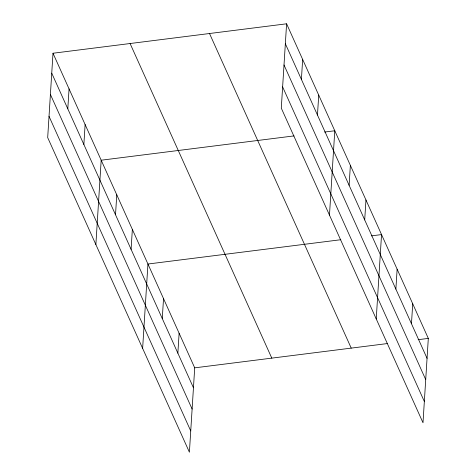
<?xml version="1.0" encoding="UTF-8"?>
<svg xmlns="http://www.w3.org/2000/svg" width="476" height="476" viewBox="0 0 476 476"><rect width="100%" height="100%" fill="white"/><g stroke="black" fill="none" stroke-linecap="round" stroke-linejoin="round"><path stroke-width="0.71" d="M52.997 53.241L47.689 137.6L189.4 452.2L194.708 367.847L52.997 53.241L286.6 23.8L428.311 338.4L423.003 422.759L281.292 108.153L286.6 23.8M67.8 108.837L69.056 88.899M83.865 144.49L85.121 124.551M95.872 244.563L101.18 160.21L294.055 135.898M115.513 214.753L116.769 194.815M131.102 249.359L132.352 229.42M142.633 348.378L147.941 264.025L340.822 239.72M162.274 318.569L163.53 298.636M177.863 353.18L179.119 333.242M301.409 79.391L302.659 59.452M317.468 115.049L318.724 95.111M329.475 215.116L334.783 130.763L324.602 132.048M349.116 185.307L350.372 165.374M364.705 219.918L365.961 199.98M376.236 318.938L381.544 234.585L371.363 235.87M395.877 289.128L397.133 269.19M411.466 323.734L412.722 303.795M194.708 367.847L387.583 343.535M418.13 339.685L428.311 338.4M285.344 43.738L427.055 358.339M284.011 64.998L425.717 379.598M282.631 86.894L424.342 401.5M209.511 33.516L351.223 348.117M130.085 43.524L271.796 358.13M51.741 73.179L193.452 387.785M50.402 94.438L192.114 409.039M49.028 116.34L190.739 430.941"/></g></svg>
